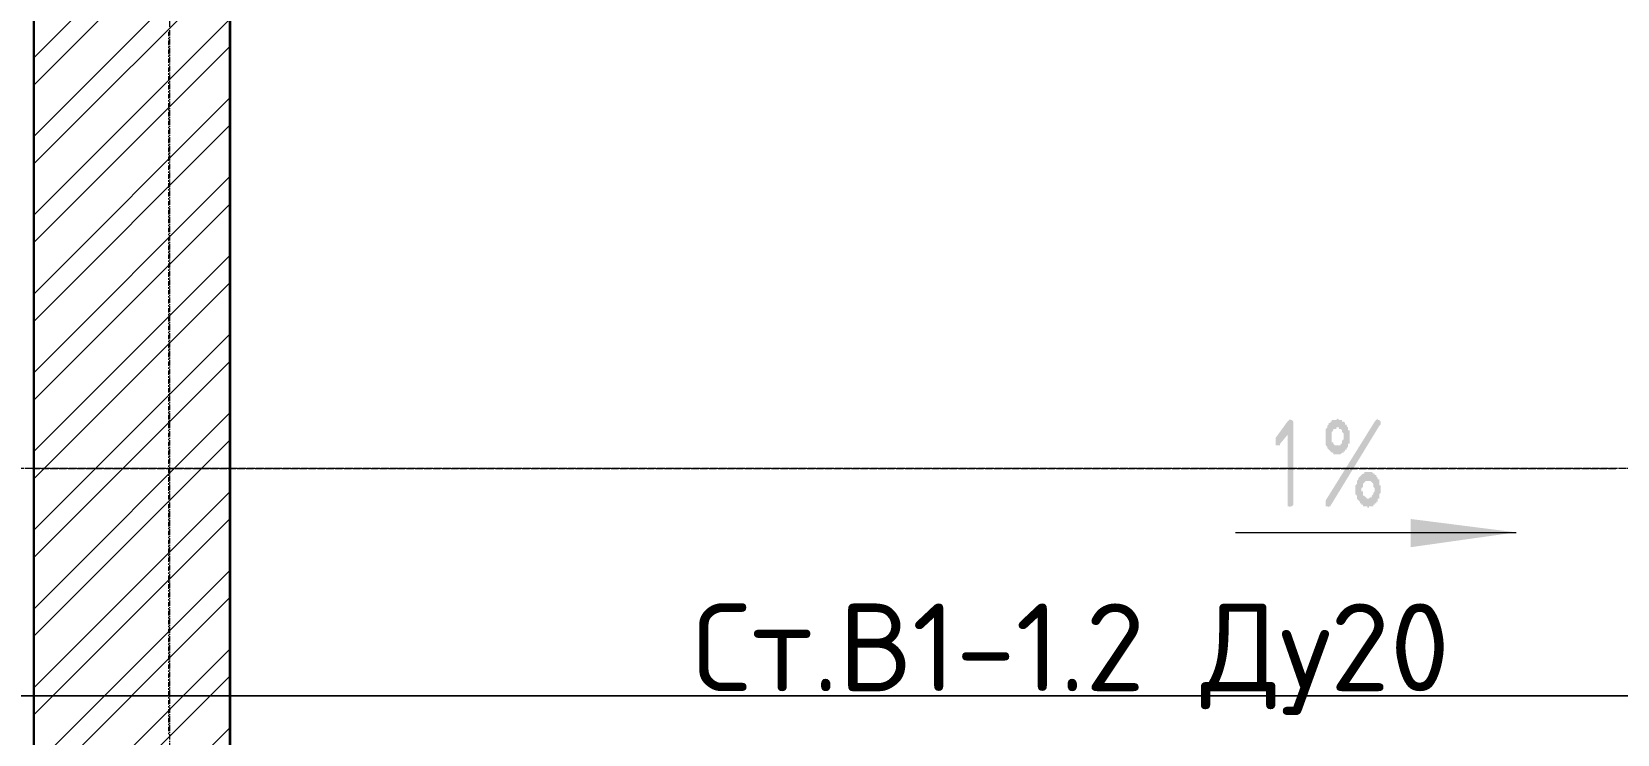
# Model space of a CAD drawing. Header units: millimetres. Extents: x -10178924 to 11692288, y -947381 to 58396.
# Drawn here: x 714965 to 719488, y -820199 to -818196 of the extents above; entities that cross this region are included whole.
import ezdxf

# ---------------------------------------------------------------- set-up
doc = ezdxf.new("R2010")
doc.units = ezdxf.units.MM
doc.linetypes.add('осевая', pattern=[50.8, 31.75, -6.35, 6.35, -6.35])
doc.layers.add('PDF _PDF _Разрезы', color=7, linetype='Continuous')
doc.layers.add('PDF _Стены.1', color=7, linetype='Continuous')
doc.layers.add('PDF _Размеры осевые', color=7, linetype='Continuous', true_color=0x5d6970)
doc.layers.add('PDF _штриховка', color=7, linetype='Continuous', true_color=0x95834a)
for name, color, linetype, lineweight in [('PDF _Разрезы', 7, 'Continuous', 9), ('PDF _Текст', 7, 'Continuous', 5), ('PDF _Уклоны в точках', 7, 'Continuous', 9), ('Размеры осевые', 153, 'Continuous', 9), ('Стены.1', 7, 'Continuous', 25), ('ШТРИХОВКА', 252, 'Continuous', 15)]:
    doc.layers.add(name, color=color, linetype=linetype, lineweight=lineweight)
doc.styles.add('PDF ISOCPEUR', font='isocpeur.ttf')

# ---------------------------------------------------------------- blocks, each defined once
blk = doc.blocks.new('A$C5282721b')
at = {"layer": 'PDF _Уклоны в точках', "transparency": 33554559}
blk.add_hatch(color=256, dxfattribs=at).paths.add_polyline_path([(-3811.092, -38555.179), (-3832.259, -38580.579), (-3832.259, -38584.813), (-3836.492, -38584.813), (-3836.492, -38584.813), (-3840.726, -38584.813), (-3844.959, -38584.813), (-3844.959, -38580.579), (-3844.959, -38580.579), (-3844.959, -38576.346), (-3844.959, -38572.113), (-3844.959, -38567.879), (-3844.959, -38567.879), (-3844.959, -38563.646), (-3811.092, -38517.079), (-3806.859, -38512.846), (-3806.859, -38512.846), (-3802.625, -38508.612), (-3802.625, -38508.612), (-3802.625, -38512.846), (-3798.392, -38512.846), (-3798.392, -38512.846), (-3794.159, -38517.079), (-3794.159, -38521.312), (-3794.159, -38521.312), (-3794.159, -38749.914), (-3794.159, -38754.147), (-3794.159, -38754.147), (-3798.392, -38758.38), (-3798.392, -38758.38), (-3802.625, -38758.38), (-3802.625, -38762.614), (-3806.859, -38758.38), (-3806.859, -38758.38), (-3811.092, -38758.38), (-3811.092, -38754.147), (-3811.092, -38749.914), (-3811.092, -38749.914)])
h = blk.add_hatch(color=256, dxfattribs=at)
h.paths.add_polyline_path([(-3583.296, -38686.413), (-3583.296, -38686.413), (-3587.529, -38686.413), (-3587.529, -38686.413), (-3591.762, -38690.647), (-3591.762, -38690.647), (-3591.762, -38690.647), (-3595.996, -38694.88), (-3595.996, -38699.113), (-3595.996, -38703.347), (-3600.229, -38707.58), (-3600.229, -38707.58), (-3600.229, -38711.813), (-3600.229, -38716.047), (-3595.996, -38716.047), (-3595.996, -38720.28), (-3595.996, -38724.514), (-3595.996, -38728.747), (-3591.762, -38728.747), (-3591.762, -38728.747), (-3587.529, -38732.98), (-3587.529, -38732.98), (-3583.296, -38737.214), (-3583.296, -38737.214), (-3583.296, -38737.214), (-3579.062, -38737.214), (-3574.829, -38732.98), (-3574.829, -38732.98), (-3570.596, -38732.98), (-3570.596, -38728.747), (-3570.596, -38728.747), (-3566.362, -38724.514), (-3566.362, -38720.28), (-3566.362, -38720.28), (-3562.129, -38716.047), (-3562.129, -38711.813), (-3562.129, -38711.813), (-3562.129, -38707.58), (-3566.362, -38703.347), (-3566.362, -38699.113), (-3566.362, -38694.88), (-3566.362, -38694.88), (-3570.596, -38690.647), (-3570.596, -38690.647), (-3574.829, -38686.413), (-3574.829, -38686.413), (-3579.062, -38686.413), (-3579.062, -38686.413), (-3583.296, -38686.413)], flags=0)
h.paths.add_polyline_path([(-3583.296, -38661.013), (-3579.062, -38661.013), (-3574.829, -38661.013), (-3574.829, -38661.013), (-3570.596, -38661.013), (-3566.362, -38665.246), (-3566.362, -38665.246), (-3562.129, -38665.246), (-3562.129, -38669.48), (-3557.895, -38669.48), (-3557.895, -38673.713), (-3557.895, -38673.713), (-3553.662, -38677.947), (-3553.662, -38682.18), (-3549.429, -38682.18), (-3549.429, -38686.413), (-3549.429, -38690.647), (-3549.429, -38694.88), (-3549.429, -38699.113), (-3545.195, -38699.113), (-3545.195, -38703.347), (-3545.195, -38707.58), (-3545.195, -38711.813), (-3545.195, -38716.047), (-3545.195, -38720.28), (-3545.195, -38720.28), (-3549.429, -38724.514), (-3549.429, -38728.747), (-3549.429, -38732.98), (-3549.429, -38737.214), (-3553.662, -38737.214), (-3553.662, -38741.447), (-3553.662, -38745.68), (-3557.895, -38745.68), (-3557.895, -38749.914), (-3562.129, -38749.914), (-3562.129, -38754.147), (-3566.362, -38754.147), (-3566.362, -38758.38), (-3570.596, -38758.38), (-3570.596, -38758.38), (-3574.829, -38758.38), (-3579.062, -38758.38), (-3579.062, -38762.614), (-3583.296, -38762.614), (-3583.296, -38758.38), (-3587.529, -38758.38), (-3587.529, -38758.38), (-3591.762, -38758.38), (-3595.996, -38758.38), (-3595.996, -38754.147), (-3600.229, -38754.147), (-3600.229, -38749.914), (-3604.462, -38749.914), (-3604.462, -38745.68), (-3604.462, -38745.68), (-3608.696, -38741.447), (-3608.696, -38741.447), (-3612.929, -38737.214), (-3612.929, -38732.98), (-3612.929, -38728.747), (-3612.929, -38728.747), (-3617.163, -38724.514), (-3617.163, -38720.28), (-3617.163, -38716.047), (-3617.163, -38711.813), (-3617.163, -38711.813), (-3617.163, -38707.58), (-3617.163, -38703.347), (-3617.163, -38699.113), (-3612.929, -38694.88), (-3612.929, -38690.647), (-3612.929, -38690.647), (-3612.929, -38686.413), (-3608.696, -38682.18), (-3608.696, -38677.947), (-3608.696, -38677.947), (-3604.462, -38673.713), (-3604.462, -38673.713), (-3600.229, -38669.48), (-3600.229, -38669.48), (-3595.996, -38665.246), (-3595.996, -38665.246), (-3591.762, -38665.246), (-3591.762, -38661.013), (-3587.529, -38661.013), (-3583.296, -38661.013), (-3583.296, -38661.013), (-3583.296, -38661.013)], flags=0)
h.paths.add_polyline_path([(-3667.963, -38534.012), (-3672.196, -38534.012), (-3672.196, -38538.246), (-3676.43, -38538.246), (-3680.663, -38538.246), (-3680.663, -38542.479), (-3680.663, -38542.479), (-3684.896, -38546.712), (-3684.896, -38546.712), (-3684.896, -38550.946), (-3684.896, -38555.179), (-3684.896, -38559.412), (-3684.896, -38559.412), (-3684.896, -38563.646), (-3684.896, -38567.879), (-3684.896, -38572.113), (-3684.896, -38576.346), (-3680.663, -38576.346), (-3680.663, -38576.346), (-3680.663, -38580.579), (-3676.43, -38584.813), (-3676.43, -38584.813), (-3672.196, -38584.813), (-3667.963, -38584.813), (-3667.963, -38584.813), (-3667.963, -38584.813), (-3663.729, -38584.813), (-3659.496, -38584.813), (-3659.496, -38580.579), (-3655.263, -38580.579), (-3655.263, -38576.346), (-3655.263, -38576.346), (-3655.263, -38572.113), (-3651.029, -38567.879), (-3651.029, -38563.646), (-3651.029, -38559.412), (-3651.029, -38559.412), (-3651.029, -38555.179), (-3651.029, -38550.946), (-3651.029, -38550.946), (-3655.263, -38546.712), (-3655.263, -38542.479), (-3655.263, -38542.479), (-3659.496, -38538.246), (-3659.496, -38538.246), (-3663.729, -38538.246), (-3663.729, -38534.012), (-3667.963, -38534.012), (-3667.963, -38534.012)], flags=0)
h.paths.add_polyline_path([(-3667.963, -38508.612), (-3667.963, -38508.612), (-3663.729, -38512.846), (-3659.496, -38512.846), (-3659.496, -38512.846), (-3655.263, -38512.846), (-3655.263, -38517.079), (-3651.029, -38517.079), (-3651.029, -38517.079), (-3646.796, -38521.312), (-3646.796, -38525.546), (-3642.563, -38525.546), (-3642.563, -38529.779), (-3642.563, -38529.779), (-3638.329, -38534.012), (-3638.329, -38538.246), (-3638.329, -38542.479), (-3634.096, -38542.479), (-3634.096, -38546.712), (-3634.096, -38550.946), (-3634.096, -38555.179), (-3634.096, -38559.412), (-3634.096, -38559.412), (-3634.096, -38563.646), (-3634.096, -38567.879), (-3634.096, -38572.113), (-3634.096, -38576.346), (-3634.096, -38580.579), (-3638.329, -38580.579), (-3638.329, -38584.813), (-3638.329, -38589.046), (-3642.563, -38593.279), (-3642.563, -38593.279), (-3642.563, -38597.513), (-3646.796, -38597.513), (-3646.796, -38601.746), (-3651.029, -38601.746), (-3651.029, -38605.979), (-3655.263, -38605.979), (-3655.263, -38605.979), (-3659.496, -38610.213), (-3663.729, -38610.213), (-3663.729, -38610.213), (-3667.963, -38610.213), (-3667.963, -38610.213), (-3672.196, -38610.213), (-3672.196, -38610.213), (-3676.43, -38610.213), (-3680.663, -38610.213), (-3680.663, -38605.979), (-3684.896, -38605.979), (-3684.896, -38605.979), (-3689.13, -38601.746), (-3689.13, -38601.746), (-3693.363, -38597.513), (-3693.363, -38597.513), (-3697.596, -38593.279), (-3697.596, -38589.046), (-3697.596, -38589.046), (-3701.83, -38584.813), (-3701.83, -38580.579), (-3701.83, -38576.346), (-3701.83, -38572.113), (-3701.83, -38567.879), (-3701.83, -38567.879), (-3701.83, -38563.646), (-3701.83, -38559.412), (-3701.83, -38555.179), (-3701.83, -38550.946), (-3701.83, -38550.946), (-3701.83, -38546.712), (-3701.83, -38542.479), (-3701.83, -38538.246), (-3697.596, -38534.012), (-3697.596, -38534.012), (-3697.596, -38529.779), (-3693.363, -38525.546), (-3693.363, -38525.546), (-3693.363, -38521.312), (-3689.13, -38521.312), (-3689.13, -38517.079), (-3684.896, -38517.079), (-3684.896, -38512.846), (-3680.663, -38512.846), (-3676.43, -38512.846), (-3676.43, -38512.846), (-3672.196, -38512.846), (-3667.963, -38508.612), (-3667.963, -38508.612)], flags=0)
h.paths.add_polyline_path([(-3701.83, -38749.914), (-3701.83, -38745.68), (-3701.83, -38741.447), (-3701.83, -38741.447), (-3562.129, -38517.079), (-3557.895, -38512.846), (-3557.895, -38512.846), (-3553.662, -38508.612), (-3553.662, -38512.846), (-3549.429, -38512.846), (-3549.429, -38512.846), (-3545.195, -38517.079), (-3545.195, -38521.312), (-3545.195, -38521.312), (-3545.195, -38525.546), (-3549.429, -38529.779), (-3549.429, -38529.779), (-3689.13, -38758.38), (-3689.13, -38758.38), (-3693.363, -38758.38), (-3693.363, -38762.614), (-3697.596, -38758.38), (-3701.83, -38758.38), (-3701.83, -38758.38), (-3701.83, -38754.147), (-3701.83, -38749.914), (-3701.83, -38749.914)], flags=0)
at = {"layer": 'ШТРИХОВКА', "ltscale": 100, "true_color": 0x000000, "transparency": 33554687}
h = blk.add_hatch(dxfattribs=at)
h.set_pattern_fill('ANSI31', color=18, scale=50)
h.set_pattern_definition([(45, (-79853.19, 25128.16), (-112.2532, 112.2532), [])])
h.paths.add_polyline_path([(5440.998, -31868.119), (-7386.275, -31868.119), (-7386.275, -48296.478), (61378.75, -48296.478), (61378.75, -31842.839), (41035.118, -31842.839), (41035.118, -31656.036), (40796.248, -31656.036), (40796.248, -31842.839), (40629.962, -31842.839), (40629.962, -31942.839), (40605.14, -34348.621), (40629.93, -32405.355), (39128.581, -32429.908), (40629.962, -32402.839), (40629.675, -32155.326), (39132.149, -32179.816), (39135.64, -31968.17), (38886.085, -31968.17), (38879.867, -32433.975), (40623.548, -32405.459), (40553.111, -38427.181), (40243.01, -38425.516), (40241.748, -38827.97), (43340.219, -38835.027), (43340.219, -38442.147), (40953.116, -38429.329), (41029.994, -32402.839), (54378.974, -32402.839), (54378.974, -35923.465), (54778.974, -35923.465), (54778.974, -32402.839), (60818.75, -32402.839), (60818.75, -41309.464), (60472.291, -41309.464), (60472.291, -41709.464), (60818.75, -41709.464), (60818.75, -47736.478), (44025.201, -47736.478), (44013.125, -46167.929), (43613.137, -46171.008), (43625.189, -47736.478), (27189.462, -47736.478), (27189.462, -44565.139), (26789.462, -44565.139), (26789.462, -47736.478), (10401.743, -47736.478), (10394.408, -46134.647), (9994.404, -46134.678), (10001.739, -47736.478), (-6826.275, -47736.478), (-6826.275, -41729.869), (-6530.734, -41731.097), (-6529.072, -41331.1), (-6826.275, -41329.865), (-6826.275, -32428.119), (-762.705, -32428.119), (-770.891, -36004.088), (-370.903, -36005.35), (-362.703, -32428.119), (5640.998, -32428.119), (5640.998, -31868.119)])
h.paths.add_polyline_path([(3584.804, -41373.023), (3584.804, -41773.13), (9973.974, -41799.679), (9987.536, -44634.678), (10387.54, -44634.678), (10372.735, -41401.332)], flags=17)
h.paths.add_polyline_path([(2513.142, -41768.578), (2514.803, -41368.779), (-383.184, -41356.638), (-371.114, -37407.013), (-774.123, -37406.088), (-783.181, -41354.976), (-5508.242, -41335.314), (-5509.901, -41734.604)], flags=17)
at = {"layer": 'PDF _Разрезы', "color": 18, "lineweight": 9, "true_color": 0x000000, "transparency": 33554687}
blk.add_lwpolyline([(-11856.305, -39299.259), (62616.964, -39299.259)], dxfattribs=at)
at = {"layer": 'PDF _Уклоны в точках', "transparency": 33554687}
blk.add_line((-3959.27, -38832.95), (-3159.165, -38832.95), dxfattribs=at)
at = {"layer": 'PDF _Уклоны в точках', "transparency": 33554559}
for points in [[(-3459.734, -38832.95), (-3159.165, -38832.95), (-3459.734, -38794.85)], [(-3459.734, -38875.284), (-3459.734, -38832.95), (-3159.165, -38832.95)]]:
    blk.add_solid(points, dxfattribs=at)
at = {"layer": 'Размеры осевые', "color": 251, "linetype": 'осевая', "ltscale": 0.5, "transparency": 33554687}
for p, q in [((-7000, -52200), (-7000, -25800)), ((-9750, -38650), (62308.109, -38650)), ((-9718.727, -38650), (61848.609, -38650)), ((-9718.727, -38650), (61848.609, -38650))]:
    blk.add_line(p, q, dxfattribs=at)
at = {"layer": 'Стены.1', "color": 18, "linetype": 'Continuous', "true_color": 0x000000, "transparency": 33554687, "flags": 128}
for points in [[(-7386.275, -48296.478), (-7386.275, -31868.119)], [(-6826.275, -41329.865), (-6826.275, -32428.119)]]:
    blk.add_lwpolyline(points, dxfattribs=at)

msp = doc.modelspace()

# ---------------------------------------------------------------- linework, layer by layer
at = {"layer": 'PDF _PDF _Разрезы', "lineweight": 9}
msp.add_lwpolyline([(710500.9, -820088.8), (784971.2, -820088.8)], dxfattribs=at)
at = {"layer": 'PDF _Размеры осевые', "lineweight": 9}
for points in [[(715356.6, -818209.1), (715356.6, -818196.4)], [(715356.6, -818217.6), (715356.6, -818213.4)], [(715356.6, -818234.5), (715356.6, -818221.8)], [(715356.6, -818243), (715356.6, -818238.8)], [(715356.6, -818259.9), (715356.6, -818247.2)], [(715356.6, -818268.4), (715356.6, -818264.2)], [(715356.6, -818285.3), (715356.6, -818272.6)], [(715356.6, -818293.8), (715356.6, -818289.6)], [(715356.6, -818310.7), (715356.6, -818298)], [(715356.6, -818319.2), (715356.6, -818315)], [(715356.6, -818336.1), (715356.6, -818323.4)], [(715356.6, -818344.6), (715356.6, -818340.4)], [(715356.6, -818361.5), (715356.6, -818348.8)], [(715356.6, -818370), (715356.6, -818365.8)], [(715356.6, -818386.9), (715356.6, -818374.2)], [(715356.6, -818395.4), (715356.6, -818391.2)], [(715356.6, -818412.3), (715356.6, -818399.6)], [(715356.6, -818420.8), (715356.6, -818416.6)], [(715356.6, -818437.7), (715356.6, -818425)], [(715356.6, -818446.2), (715356.6, -818442)], [(715356.6, -818463.1), (715356.6, -818450.4)], [(715356.6, -818471.6), (715356.6, -818467.4)], [(715356.6, -818488.5), (715356.6, -818475.8)], [(715356.6, -818497), (715356.6, -818492.8)], [(715356.6, -818513.9), (715356.6, -818501.2)], [(715356.6, -818522.4), (715356.6, -818518.2)], [(715356.6, -818539.3), (715356.6, -818526.6)], [(715356.6, -818547.8), (715356.6, -818543.6)], [(715356.6, -818564.7), (715356.6, -818552)], [(715356.6, -818573.2), (715356.6, -818569)], [(715356.6, -818590.1), (715356.6, -818577.4)], [(715356.6, -818598.6), (715356.6, -818594.4)], [(715356.6, -818615.5), (715356.6, -818602.8)], [(715356.6, -818624), (715356.6, -818619.8)], [(715356.6, -818640.9), (715356.6, -818628.2)], [(715356.6, -818649.4), (715356.6, -818645.2)], [(715356.6, -818666.3), (715356.6, -818653.6)], [(715356.6, -818674.8), (715356.6, -818670.6)], [(715356.6, -818691.7), (715356.6, -818679)], [(715356.6, -818700.2), (715356.6, -818696)], [(715356.6, -818717.1), (715356.6, -818704.4)], [(715356.6, -818725.6), (715356.6, -818721.4)], [(715356.6, -818742.5), (715356.6, -818729.8)], [(715356.6, -818751), (715356.6, -818746.8)], [(715356.6, -818767.9), (715356.6, -818755.2)], [(715356.6, -818776.4), (715356.6, -818772.2)], [(715356.6, -818793.3), (715356.6, -818780.6)], [(715356.6, -818801.8), (715356.6, -818797.6)], [(715356.6, -818818.7), (715356.6, -818806)], [(715356.6, -818827.2), (715356.6, -818823)], [(715356.6, -818844.1), (715356.6, -818831.4)], [(715356.6, -818852.6), (715356.6, -818848.4)], [(715356.6, -818869.5), (715356.6, -818856.9)], [(715356.6, -818878), (715356.6, -818873.8)], [(715356.6, -818894.9), (715356.6, -818882.2)], [(715356.6, -818903.4), (715356.6, -818899.2)], [(715356.6, -818920.4), (715356.6, -818907.7)], [(715356.6, -818928.8), (715356.6, -818924.6)], [(715356.6, -818945.7), (715356.6, -818933)], [(715356.6, -818954.2), (715356.6, -818950)], [(715356.6, -818971.2), (715356.6, -818958.5)], [(715356.6, -818979.6), (715356.6, -818975.4)], [(715356.6, -818996.5), (715356.6, -818983.9)], [(715356.6, -819005), (715356.6, -819000.8)], [(715356.6, -819022), (715356.6, -819009.3)], [(715356.6, -819030.4), (715356.6, -819026.2)], [(715356.6, -819047.4), (715356.6, -819034.7)], [(715356.6, -819055.8), (715356.6, -819051.6)], [(715356.6, -819072.8), (715356.6, -819060.1)], [(715356.6, -819081.2), (715356.6, -819077)], [(715356.6, -819098.2), (715356.6, -819085.5)], [(715356.6, -819106.6), (715356.6, -819102.4)], [(715356.6, -819123.6), (715356.6, -819110.9)], [(715356.6, -819132), (715356.6, -819127.8)], [(715356.6, -819149), (715356.6, -819136.3)], [(715356.6, -819157.4), (715356.6, -819153.2)], [(715356.6, -819174.4), (715356.6, -819161.7)], [(715356.6, -819182.8), (715356.6, -819178.6)], [(715356.6, -819199.8), (715356.6, -819187.1)], [(715356.6, -819208.2), (715356.6, -819204)], [(715356.6, -819225.2), (715356.6, -819212.5)], [(715356.6, -819233.6), (715356.6, -819229.4)], [(715356.6, -819250.6), (715356.6, -819237.9)], [(715356.6, -819259), (715356.6, -819254.8)], [(715356.6, -819276), (715356.6, -819263.3)], [(715356.6, -819284.4), (715356.6, -819280.2)], [(715356.6, -819301.4), (715356.6, -819288.7)], [(715356.6, -819309.8), (715356.6, -819305.6)], [(715356.6, -819326.8), (715356.6, -819314.1)], [(715356.6, -819335.2), (715356.6, -819331)], [(715356.6, -819352.2), (715356.6, -819339.5)], [(715356.6, -819360.6), (715356.6, -819356.4)], [(715356.6, -819377.6), (715356.6, -819364.9)], [(715356.6, -819386), (715356.6, -819381.8)], [(715356.6, -819403), (715356.6, -819390.3)], [(714967.1, -819441.1), (714971.3, -819441.1), (714988.3, -819441.1)], [(714992.5, -819441.1), (714996.7, -819441.1), (715013.7, -819441.1)], [(715017.9, -819441.1), (715022.1, -819441.1), (715039.1, -819441.1)], [(715043.3, -819441.1), (715047.5, -819441.1), (715064.5, -819441.1)], [(715068.7, -819441.1), (715072.9, -819441.1), (715089.9, -819441.1)], [(715094.1, -819441.1), (715098.3, -819441.1), (715115.3, -819441.1)], [(715119.5, -819441.1), (715123.7, -819441.1), (715140.7, -819441.1)], [(715144.9, -819441.1), (715149.1, -819441.1), (715166.1, -819441.1)], [(715170.3, -819441.1), (715174.5, -819441.1), (715191.5, -819441.1)], [(715195.7, -819441.1), (715199.9, -819441.1), (715216.9, -819441.1)], [(715221.1, -819441.1), (715225.3, -819441.1), (715242.3, -819441.1)], [(715246.5, -819441.1), (715250.7, -819441.1), (715267.7, -819441.1)], [(715271.9, -819441.1), (715276.1, -819441.1), (715293.1, -819441.1)], [(715297.3, -819441.1), (715301.5, -819441.1), (715318.5, -819441.1)], [(715322.7, -819441.1), (715326.9, -819441.1), (715343.9, -819441.1)], [(715348.1, -819441.1), (715352.3, -819441.1), (715369.3, -819441.1)], [(715356.6, -819411.4), (715356.6, -819407.2)], [(715356.6, -819428.4), (715356.6, -819415.7)], [(715356.6, -819436.8), (715356.6, -819432.6)], [(715356.6, -819453.8), (715356.6, -819441.1)], [(715373.5, -819441.1), (715377.7, -819441.1), (715394.7, -819441.1)], [(715398.9, -819441.1), (715403.1, -819441.1), (715420.1, -819441.1)], [(715424.3, -819441.1), (715428.5, -819441.1), (715445.5, -819441.1)], [(715449.7, -819441.1), (715453.9, -819441.1), (715470.9, -819441.1)], [(715475.1, -819441.1), (715479.3, -819441.1), (715496.3, -819441.1)], [(715500.5, -819441.1), (715504.7, -819441.1), (715521.7, -819441.1)], [(715525.9, -819441.1), (715530.1, -819441.1), (715547.1, -819441.1)], [(715551.3, -819441.1), (715555.5, -819441.1), (715572.5, -819441.1)], [(715576.7, -819441.1), (715580.9, -819441.1), (715597.9, -819441.1)], [(715602.1, -819441.1), (715606.3, -819441.1), (715623.3, -819441.1)], [(715627.5, -819441.1), (715631.7, -819441.1), (715648.7, -819441.1)], [(715652.9, -819441.1), (715657.1, -819441.1), (715674.1, -819441.1)], [(715678.3, -819441.1), (715682.5, -819441.1), (715699.5, -819441.1)], [(715703.7, -819441.1), (715707.9, -819441.1), (715724.9, -819441.1)], [(715729.1, -819441.1), (715733.3, -819441.1), (715750.3, -819441.1)], [(715754.5, -819441.1), (715758.7, -819441.1), (715775.7, -819441.1)], [(715779.9, -819441.1), (715784.1, -819441.1), (715801.1, -819441.1)], [(715805.3, -819441.1), (715809.5, -819441.1), (715826.5, -819441.1)], [(715830.7, -819441.1), (715834.9, -819441.1), (715851.9, -819441.1)], [(715856.1, -819441.1), (715860.3, -819441.1), (715877.3, -819441.1)], [(715881.5, -819441.1), (715885.7, -819441.1), (715902.7, -819441.1)], [(715906.9, -819441.1), (715911.1, -819441.1), (715928.1, -819441.1)], [(715932.3, -819441.1), (715936.5, -819441.1), (715953.5, -819441.1)], [(715957.7, -819441.1), (715961.9, -819441.1), (715978.9, -819441.1)], [(715983.1, -819441.1), (715987.3, -819441.1), (716004.3, -819441.1)], [(716008.5, -819441.1), (716012.7, -819441.1), (716029.7, -819441.1)], [(716033.9, -819441.1), (716038.1, -819441.1), (716055.1, -819441.1)], [(716059.3, -819441.1), (716063.5, -819441.1), (716080.5, -819441.1)], [(716084.7, -819441.1), (716088.9, -819441.1), (716105.9, -819441.1)], [(716110.1, -819441.1), (716114.3, -819441.1), (716131.3, -819441.1)], [(716135.5, -819441.1), (716139.7, -819441.1), (716156.7, -819441.1)], [(716160.9, -819441.1), (716165.1, -819441.1), (716182.1, -819441.1)], [(716186.3, -819441.1), (716190.5, -819441.1), (716207.5, -819441.1)], [(716211.7, -819441.1), (716215.9, -819441.1), (716232.9, -819441.1)], [(716237.1, -819441.1), (716241.3, -819441.1), (716258.3, -819441.1)], [(716262.5, -819441.1), (716266.7, -819441.1), (716283.7, -819441.1)], [(716287.9, -819441.1), (716292.1, -819441.1), (716309.1, -819441.1)], [(716313.3, -819441.1), (716317.5, -819441.1), (716334.5, -819441.1)], [(716338.7, -819441.1), (716342.9, -819441.1), (716359.9, -819441.1)], [(716364.1, -819441.1), (716368.3, -819441.1), (716385.3, -819441.1)], [(716389.5, -819441.1), (716393.7, -819441.1), (716410.7, -819441.1)], [(716414.9, -819441.1), (716419.1, -819441.1), (716436.1, -819441.1)], [(716440.3, -819441.1), (716444.5, -819441.1), (716461.5, -819441.1)], [(716465.7, -819441.1), (716469.9, -819441.1), (716486.9, -819441.1)], [(716491.1, -819441.1), (716495.3, -819441.1), (716512.3, -819441.1)], [(716516.5, -819441.1), (716520.7, -819441.1), (716537.7, -819441.1)], [(716541.9, -819441.1), (716546.1, -819441.1), (716563.1, -819441.1)], [(716567.3, -819441.1), (716571.5, -819441.1), (716588.5, -819441.1)], [(716592.7, -819441.1), (716596.9, -819441.1), (716613.9, -819441.1)], [(716618.1, -819441.1), (716622.3, -819441.1), (716639.3, -819441.1)], [(716643.5, -819441.1), (716647.7, -819441.1), (716664.7, -819441.1)], [(716668.9, -819441.1), (716673.1, -819441.1), (716690.1, -819441.1)], [(716694.3, -819441.1), (716698.5, -819441.1), (716715.5, -819441.1)], [(716719.7, -819441.1), (716723.9, -819441.1), (716740.9, -819441.1)], [(716745.1, -819441.1), (716749.3, -819441.1), (716766.3, -819441.1)], [(716770.5, -819441.1), (716774.7, -819441.1), (716791.7, -819441.1)], [(716795.9, -819441.1), (716800.1, -819441.1), (716817.1, -819441.1)], [(716821.3, -819441.1), (716825.5, -819441.1), (716842.5, -819441.1)], [(716846.7, -819441.1), (716850.9, -819441.1), (716867.9, -819441.1)], [(716872.1, -819441.1), (716876.3, -819441.1), (716893.3, -819441.1)], [(716897.5, -819441.1), (716901.7, -819441.1), (716918.7, -819441.1)], [(716922.9, -819441.1), (716927.1, -819441.1), (716944.1, -819441.1)], [(716948.3, -819441.1), (716952.5, -819441.1), (716969.5, -819441.1)], [(716973.7, -819441.1), (716977.9, -819441.1), (716994.9, -819441.1)], [(716999.1, -819441.1), (717003.3, -819441.1), (717020.3, -819441.1)], [(717024.5, -819441.1), (717028.7, -819441.1), (717045.7, -819441.1)], [(717049.9, -819441.1), (717054.1, -819441.1), (717071.1, -819441.1)], [(717075.3, -819441.1), (717079.5, -819441.1), (717096.5, -819441.1)], [(717100.7, -819441.1), (717104.9, -819441.1), (717121.9, -819441.1)], [(717126.1, -819441.1), (717130.3, -819441.1), (717147.3, -819441.1)], [(717151.5, -819441.1), (717155.7, -819441.1), (717172.7, -819441.1)], [(717176.9, -819441.1), (717181.1, -819441.1), (717198.1, -819441.1)], [(717202.3, -819441.1), (717206.5, -819441.1), (717223.5, -819441.1)], [(717227.7, -819441.1), (717231.9, -819441.1), (717248.9, -819441.1)], [(717253.1, -819441.1), (717257.3, -819441.1), (717274.3, -819441.1)], [(717278.5, -819441.1), (717282.7, -819441.1), (717299.7, -819441.1)], [(717303.9, -819441.1), (717308.1, -819441.1), (717325.1, -819441.1)], [(717329.3, -819441.1), (717333.5, -819441.1), (717350.5, -819441.1)], [(717354.7, -819441.1), (717358.9, -819441.1), (717375.9, -819441.1)], [(717380.1, -819441.1), (717384.3, -819441.1), (717401.3, -819441.1)], [(717405.5, -819441.1), (717409.7, -819441.1), (717426.7, -819441.1)], [(717430.9, -819441.1), (717435.1, -819441.1), (717452.1, -819441.1)], [(717456.3, -819441.1), (717460.6, -819441.1), (717477.5, -819441.1)], [(717481.7, -819441.1), (717485.9, -819441.1), (717502.9, -819441.1)], [(717507.1, -819441.1), (717511.3, -819441.1), (717528.3, -819441.1)], [(717532.5, -819441.1), (717536.7, -819441.1), (717553.7, -819441.1)], [(717557.9, -819441.1), (717562.1, -819441.1), (717579.1, -819441.1)], [(717583.3, -819441.1), (717587.5, -819441.1), (717604.5, -819441.1)], [(717608.7, -819441.1), (717612.9, -819441.1), (717629.9, -819441.1)], [(717634.1, -819441.1), (717638.3, -819441.1), (717655.3, -819441.1)], [(717659.5, -819441.1), (717663.8, -819441.1), (717680.7, -819441.1)], [(717684.9, -819441.1), (717689.2, -819441.1), (717706.1, -819441.1)], [(717710.3, -819441.1), (717714.6, -819441.1), (717731.5, -819441.1)], [(717735.7, -819441.1), (717739.9, -819441.1), (717756.9, -819441.1)], [(717761.1, -819441.1), (717765.3, -819441.1), (717782.3, -819441.1)], [(717786.5, -819441.1), (717790.7, -819441.1), (717807.7, -819441.1)], [(717811.9, -819441.1), (717816.1, -819441.1), (717833.1, -819441.1)], [(717837.3, -819441.1), (717841.5, -819441.1), (717858.5, -819441.1)], [(717862.7, -819441.1), (717866.9, -819441.1), (717883.9, -819441.1)], [(717888.1, -819441.1), (717892.4, -819441.1), (717909.3, -819441.1)], [(717913.5, -819441.1), (717917.8, -819441.1), (717934.7, -819441.1)], [(717938.9, -819441.1), (717943.2, -819441.1), (717960.1, -819441.1)], [(717964.3, -819441.1), (717968.6, -819441.1), (717985.5, -819441.1)], [(717989.7, -819441.1), (717993.9, -819441.1), (718010.9, -819441.1)], [(718015.1, -819441.1), (718019.3, -819441.1), (718036.3, -819441.1)], [(718040.5, -819441.1), (718044.7, -819441.1), (718061.7, -819441.1)], [(718065.9, -819441.1), (718070.1, -819441.1), (718087.1, -819441.1)], [(718091.3, -819441.1), (718095.6, -819441.1), (718112.5, -819441.1)], [(718116.7, -819441.1), (718121, -819441.1), (718137.9, -819441.1)], [(718142.1, -819441.1), (718146.4, -819441.1), (718163.3, -819441.1)], [(718167.5, -819441.1), (718171.8, -819441.1), (718188.7, -819441.1)], [(718192.9, -819441.1), (718197.2, -819441.1), (718214.1, -819441.1)], [(718218.3, -819441.1), (718222.6, -819441.1), (718239.5, -819441.1)], [(718243.7, -819441.1), (718247.9, -819441.1), (718264.9, -819441.1)], [(718269.1, -819441.1), (718273.3, -819441.1), (718290.3, -819441.1)], [(718294.5, -819441.1), (718298.8, -819441.1), (718315.7, -819441.1)], [(718319.9, -819441.1), (718324.2, -819441.1), (718341.1, -819441.1)], [(718345.3, -819441.1), (718349.6, -819441.1), (718366.5, -819441.1)], [(718370.7, -819441.1), (718375, -819441.1), (718391.9, -819441.1)], [(718396.1, -819441.1), (718400.4, -819441.1), (718417.3, -819441.1)], [(718421.5, -819441.1), (718425.8, -819441.1), (718442.7, -819441.1)], [(718446.9, -819441.1), (718451.2, -819441.1), (718468.1, -819441.1)], [(718472.3, -819441.1), (718476.6, -819441.1), (718493.5, -819441.1)], [(718497.7, -819441.1), (718501.9, -819441.1), (718518.9, -819441.1)], [(718523.1, -819441.1), (718527.4, -819441.1), (718544.3, -819441.1)], [(718548.5, -819441.1), (718552.8, -819441.1), (718569.7, -819441.1)], [(718573.9, -819441.1), (718578.2, -819441.1), (718595.1, -819441.1)], [(718599.3, -819441.1), (718603.6, -819441.1), (718620.5, -819441.1)], [(718624.7, -819441.1), (718629, -819441.1), (718645.9, -819441.1)], [(718650.1, -819441.1), (718654.4, -819441.1), (718671.3, -819441.1)], [(718675.5, -819441.1), (718679.8, -819441.1), (718696.7, -819441.1)], [(718700.9, -819441.1), (718705.2, -819441.1), (718722.1, -819441.1)], [(718726.3, -819441.1), (718730.6, -819441.1), (718747.5, -819441.1)], [(718751.7, -819441.1), (718756, -819441.1), (718772.9, -819441.1)], [(718777.1, -819441.1), (718781.4, -819441.1), (718798.3, -819441.1)], [(718802.5, -819441.1), (718806.8, -819441.1), (718823.7, -819441.1)], [(718827.9, -819441.1), (718832.2, -819441.1), (718849.1, -819441.1)], [(718853.3, -819441.1), (718857.6, -819441.1), (718874.5, -819441.1)], [(718878.7, -819441.1), (718883, -819441.1), (718899.9, -819441.1)], [(718904.1, -819441.1), (718908.4, -819441.1), (718925.3, -819441.1)], [(718929.5, -819441.1), (718933.8, -819441.1), (718950.7, -819441.1)], [(718954.9, -819441.1), (718959.2, -819441.1), (718976.1, -819441.1)], [(718980.3, -819441.1), (718984.6, -819441.1), (719001.5, -819441.1)], [(719005.7, -819441.1), (719010, -819441.1), (719026.9, -819441.1)], [(719031.1, -819441.1), (719035.4, -819441.1), (719052.3, -819441.1)], [(719056.5, -819441.1), (719060.8, -819441.1), (719077.7, -819441.1)], [(719081.9, -819441.1), (719086.2, -819441.1), (719103.1, -819441.1)], [(719107.3, -819441.1), (719111.6, -819441.1), (719128.5, -819441.1)], [(719132.7, -819441.1), (719137, -819441.1), (719153.9, -819441.1)], [(719158.1, -819441.1), (719162.4, -819441.1), (719179.3, -819441.1)], [(719183.5, -819441.1), (719187.8, -819441.1), (719204.7, -819441.1)], [(719208.9, -819441.1), (719213.2, -819441.1), (719230.1, -819441.1)], [(719234.3, -819441.1), (719238.6, -819441.1), (719255.5, -819441.1)], [(719259.7, -819441.1), (719264, -819441.1), (719280.9, -819441.1)], [(719285.1, -819441.1), (719289.4, -819441.1), (719306.3, -819441.1)], [(719310.5, -819441.1), (719314.8, -819441.1), (719331.7, -819441.1)], [(719335.9, -819441.1), (719340.2, -819441.1), (719357.1, -819441.1)], [(719361.3, -819441.1), (719365.6, -819441.1), (719382.5, -819441.1)], [(719386.7, -819441.1), (719391, -819441.1), (719407.9, -819441.1)], [(719412.1, -819441.1), (719416.4, -819441.1), (719433.3, -819441.1)], [(719437.5, -819441.1), (719441.8, -819441.1), (719458.7, -819441.1)], [(719462.9, -819441.1), (719467.2, -819441.1), (719484.1, -819441.1)], [(715356.6, -819462.2), (715356.6, -819458)], [(715356.6, -819479.2), (715356.6, -819466.5)], [(715356.6, -819487.6), (715356.6, -819483.4)], [(715356.6, -819504.6), (715356.6, -819491.9)], [(715356.6, -819513), (715356.6, -819508.8)], [(715356.6, -819530), (715356.6, -819517.3)], [(715356.6, -819538.4), (715356.6, -819534.2)], [(715356.6, -819555.4), (715356.6, -819542.7)], [(715356.6, -819563.8), (715356.6, -819559.6)], [(715356.6, -819580.8), (715356.6, -819568.1)], [(715356.6, -819589.2), (715356.6, -819585)], [(715356.6, -819606.2), (715356.6, -819593.5)], [(715356.6, -819614.6), (715356.6, -819610.4)], [(715356.6, -819631.6), (715356.6, -819618.9)], [(715356.6, -819640), (715356.6, -819635.8)], [(715356.6, -819657), (715356.6, -819644.3)], [(715356.6, -819665.4), (715356.6, -819661.2)], [(715356.6, -819682.4), (715356.6, -819669.7)], [(715356.6, -819690.8), (715356.6, -819686.6)], [(715356.6, -819707.8), (715356.6, -819695.1)], [(715356.6, -819716.2), (715356.6, -819712)], [(715356.6, -819733.2), (715356.6, -819720.5)], [(715356.6, -819741.6), (715356.6, -819737.4)], [(715356.6, -819758.6), (715356.6, -819745.9)], [(715356.6, -819767), (715356.6, -819762.8)], [(715356.6, -819784), (715356.6, -819771.3)], [(715356.6, -819792.4), (715356.6, -819788.2)], [(715356.6, -819809.4), (715356.6, -819796.7)], [(715356.6, -819817.8), (715356.6, -819813.6)], [(715356.6, -819834.8), (715356.6, -819822.1)], [(715356.6, -819843.2), (715356.6, -819839)], [(715356.6, -819860.2), (715356.6, -819847.5)], [(715356.6, -819868.6), (715356.6, -819864.4)], [(715356.6, -819885.6), (715356.6, -819872.9)], [(715356.6, -819894), (715356.6, -819889.8)], [(715356.6, -819911), (715356.6, -819898.3)], [(715356.6, -819919.4), (715356.6, -819915.2)], [(715356.6, -819936.4), (715356.6, -819923.7)], [(715356.6, -819944.8), (715356.6, -819940.6)], [(715356.6, -819961.8), (715356.6, -819949.1)], [(715356.6, -819970.2), (715356.6, -819966)], [(715356.6, -819987.2), (715356.6, -819974.5)], [(715356.6, -819995.6), (715356.6, -819991.4)], [(715356.6, -820012.6), (715356.6, -819999.9)], [(715356.6, -820021), (715356.6, -820016.8)], [(715356.6, -820038), (715356.6, -820025.3)], [(715356.6, -820046.4), (715356.6, -820042.2)], [(715356.6, -820063.4), (715356.6, -820050.7)], [(715356.6, -820071.8), (715356.6, -820067.6)], [(715356.6, -820088.8), (715356.6, -820076.1)], [(715356.6, -820097.2), (715356.6, -820093)], [(715356.6, -820114.2), (715356.6, -820101.5)], [(715356.6, -820122.6), (715356.6, -820118.4)], [(715356.6, -820139.6), (715356.6, -820126.9)], [(715356.6, -820148), (715356.6, -820143.8)], [(715356.6, -820165), (715356.6, -820152.3)], [(715356.6, -820173.4), (715356.6, -820169.2)], [(715356.6, -820190.4), (715356.6, -820177.7)], [(715356.6, -820198.8), (715356.6, -820194.6)]]:
    msp.add_lwpolyline(points, dxfattribs=at)
at = {"layer": 'PDF _Стены.1', "lineweight": 25}
for points in [[(714971.3, -829088.9), (714971.3, -812659.9)], [(715530.1, -822120.8), (715530.1, -813218.4)]]:
    msp.add_lwpolyline(points, dxfattribs=at)
at = {"layer": 'PDF _штриховка', "color": 251, "lineweight": 5, "true_color": 0x636466}
for points in [[(714971.3, -818348.8), (715530.1, -817790.1)], [(714971.3, -818573.2), (715530.1, -818014.4)], [(714971.3, -818797.6), (715530.1, -818238.8)], [(714971.3, -819022), (715530.1, -818463.2)], [(714971.3, -819246.3), (715530.1, -818687.5)], [(714971.3, -819470.7), (715530.1, -818911.9)], [(714971.3, -819695.1), (715530.1, -819136.3)], [(714971.3, -819919.4), (715530.1, -819360.6)], [(714971.3, -820143.8), (715530.1, -819585)], [(714971.3, -820368.2), (715530.1, -819809.4)], [(714971.3, -820592.5), (715530.1, -820033.7)]]:
    msp.add_lwpolyline(points, dxfattribs=at)

# ---------------------------------------------------------------- block references
msp.add_blockref('A$C5282721b', (722358.6, -780790.4))

# ---------------------------------------------------------------- texts
at = {"layer": 'PDF _Текст', "insert": (716850.9, -819985.1), "char_height": 249.994, "attachment_point": 4, "style": 'PDF ISOCPEUR'}
msp.add_mtext('Ст.В1-1.2 Ду20', dxfattribs=at)

doc.saveas('drawing.dxf')
